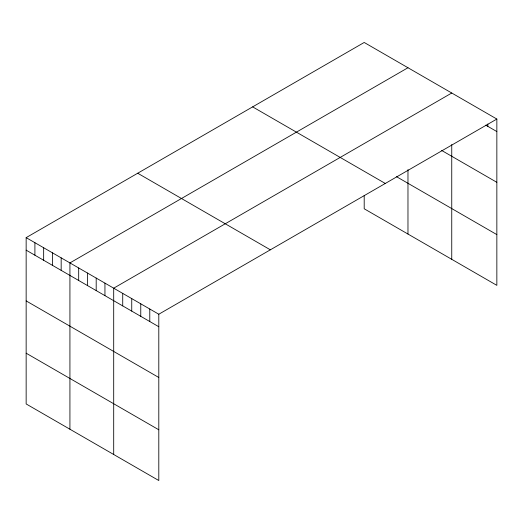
<?xml version="1.0" encoding="UTF-8"?>
<svg xmlns="http://www.w3.org/2000/svg" width="523" height="523" viewBox="0 0 523 523"><rect width="100%" height="100%" fill="white"/><g stroke="black" fill="none" stroke-linecap="round" stroke-linejoin="round"><path stroke-width="0.78" d="M26.15 237.638L158.802 314.225L158.802 480.532L26.15 403.946L26.15 237.638L364.198 42.468L496.85 119.054L496.85 285.362L364.198 208.775L364.198 195.504M407.973 67.742L69.925 262.912L69.925 429.22M451.748 93.016L113.7 288.186L113.7 454.494M158.802 314.225L496.85 119.054M485.749 125.154L496.85 131.567M441.647 150.447L496.85 182.318M396.526 176.689L496.85 234.611M252.642 106.875L385.294 183.462M137.706 173.231L270.358 249.817M26.15 250.151L158.802 326.738M26.15 300.902L158.802 377.488M26.15 353.195L158.802 429.782M487.828 124.01L487.828 126.357M451.748 144.564L451.748 259.323M407.973 169.622L407.973 234.049M149.781 309.015L149.781 321.527M140.765 303.811L140.765 316.317M131.744 298.6L131.744 311.113M122.722 293.39L122.722 305.903M104.946 283.133L104.946 295.639M96.193 278.073L96.193 290.585M87.439 273.019L87.439 285.532M78.679 267.966L78.679 280.478M61.171 257.859L61.171 270.365M52.418 252.799L52.418 265.311M43.657 247.745L43.657 260.258M34.904 242.692L34.904 255.204"/></g></svg>
